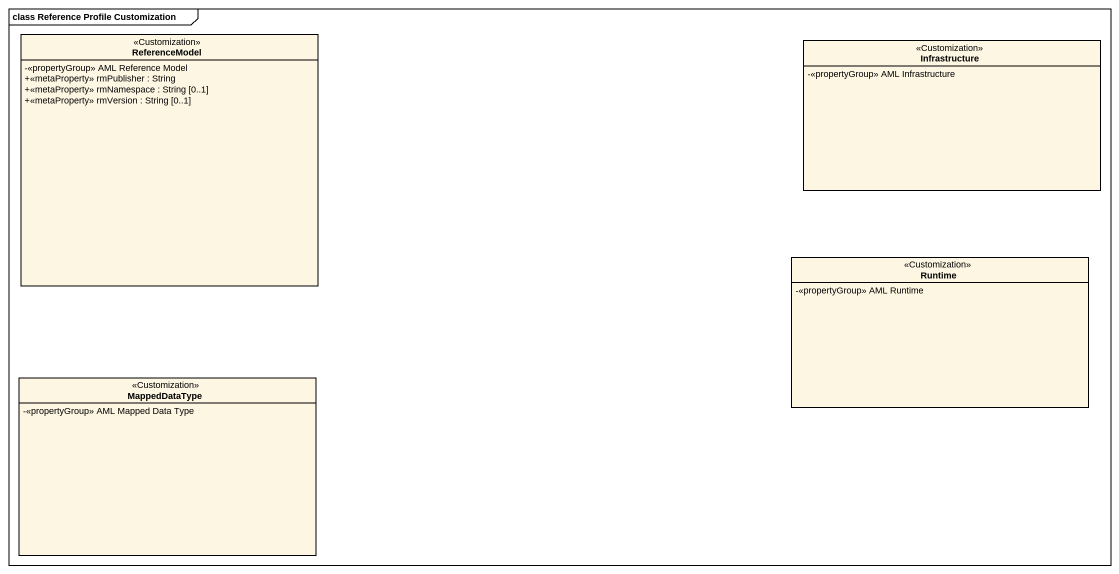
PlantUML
@startuml
mainframe class Reference Profile Customization
hide circle
hide empty members
skinparam classAttributeIconSize 0
class ReferenceModel <<Customization>> {
  -<<propertyGroup>> AML Reference Model
  +<<metaProperty>> rmPublisher : String
  +<<metaProperty>> rmNamespace : String [0..1]
  +<<metaProperty>> rmVersion : String [0..1]
}
class Infrastructure <<Customization>> {
  -<<propertyGroup>> AML Infrastructure
}
class Runtime <<Customization>> {
  -<<propertyGroup>> AML Runtime
}
class MappedDataType <<Customization>> {
  -<<propertyGroup>> AML Mapped Data Type
}
@enduml
